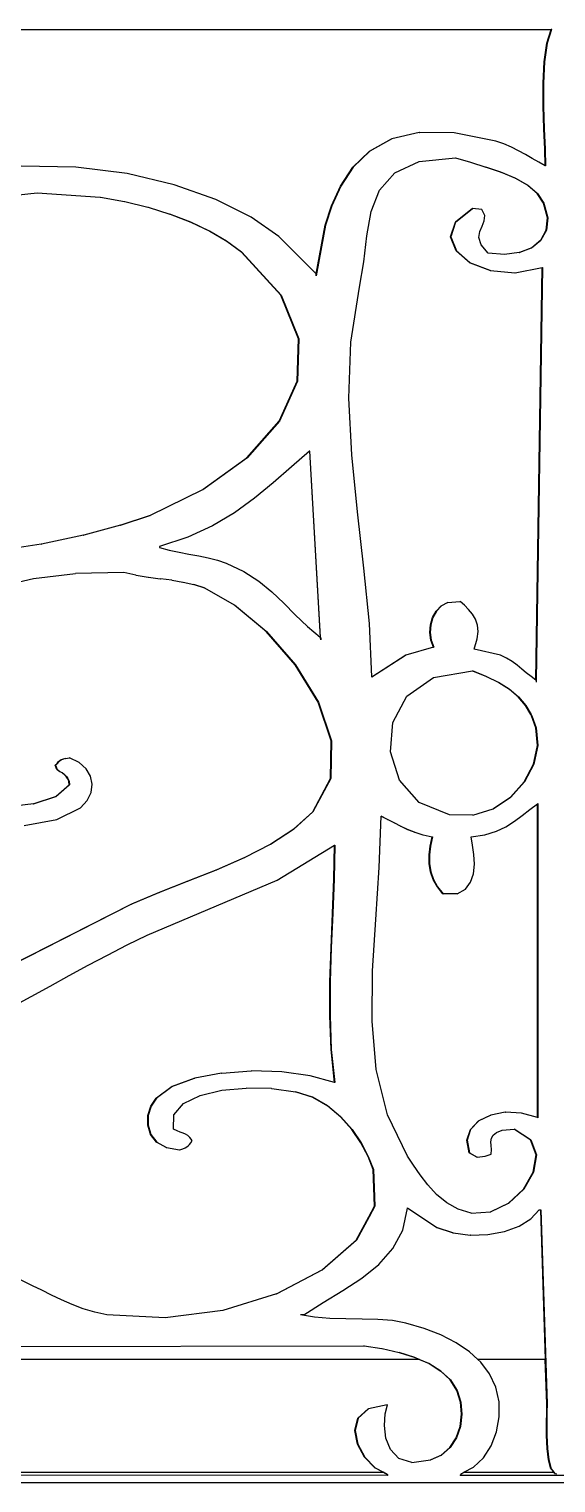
# Model space of a CAD drawing. Header units: inches. Extents: x 3672 to 10975, y -27382 to -746.
# Drawn here: x 4126.47 to 4134.9, y -26774.52 to -26751.26 of the extents above; entities that cross this region are included whole.
import ezdxf

# ---------------------------------------------------------------- set-up
doc = ezdxf.new("R2010")
doc.units = ezdxf.units.IN
doc.header["$LTSCALE"] = 17
doc.header["$MEASUREMENT"] = 0
doc.layers.add('25 BOT BAR', color=12, linetype='Continuous', lineweight=25)

# ---------------------------------------------------------------- blocks, each defined once
blk = doc.blocks.new('A$C99292ed1')
for p, q in [((52.972, 29.07), (62.818, 29.081)), ((62.816, 29.07), (62.818, 29.081)), ((62.818, 29.081), (62.823, 29.081)), ((62.823, 29.081), (62.82, 29.07)), ((52.972, 29.07), (62.816, 29.07)), ((62.745, 28.802), (62.816, 29.07)), ((62.82, 29.07), (62.75, 28.802)), ((62.816, 29.07), (62.82, 29.07)), ((62.704, 28.429), (62.745, 28.802)), ((62.75, 28.802), (62.709, 28.429)), ((62.745, 28.802), (62.75, 28.802)), ((62.688, 27.997), (62.704, 28.429)), ((62.709, 28.429), (62.693, 27.997)), ((62.704, 28.429), (62.709, 28.429)), ((62.688, 27.997), (62.693, 27.997)), ((62.689, 27.538), (62.688, 27.997)), ((62.693, 27.997), (62.694, 27.538)), ((62.7, 27.088), (62.689, 27.538)), ((62.689, 27.538), (62.694, 27.538)), ((62.694, 27.538), (62.705, 27.088)), ((60.705, 27.015), (60.266, 26.883)), ((60.705, 27.015), (60.71, 27.015)), ((61.261, 27.007), (60.71, 27.015)), ((61.93, 26.841), (61.261, 27.007)), ((62.7, 27.088), (62.705, 27.088)), ((62.713, 26.678), (62.7, 27.088)), ((62.705, 27.088), (62.717, 26.678)), ((59.911, 26.64), (60.261, 26.883)), ((60.266, 26.883), (59.916, 26.64)), ((60.261, 26.883), (60.266, 26.883)), ((62.059, 26.785), (61.93, 26.841)), ((62.179, 26.72), (62.059, 26.785)), ((59.643, 26.316), (59.911, 26.64)), ((59.916, 26.64), (59.647, 26.316)), ((59.911, 26.64), (59.916, 26.64)), ((62.293, 26.648), (62.179, 26.72)), ((62.402, 26.571), (62.293, 26.648)), ((62.509, 26.493), (62.402, 26.571)), ((62.713, 26.678), (62.717, 26.678)), ((62.719, 26.346), (62.713, 26.678)), ((62.717, 26.678), (62.724, 26.343)), ((55.209, 26.322), (54.334, 26.338)), ((56.032, 26.192), (55.209, 26.322)), ((59.443, 25.941), (59.643, 26.316)), ((59.647, 26.316), (59.448, 25.941)), ((59.643, 26.316), (59.647, 26.316)), ((60.312, 26.205), (60.703, 26.431)), ((60.703, 26.431), (61.286, 26.509)), ((61.286, 26.509), (61.522, 26.417)), ((61.522, 26.417), (61.527, 26.417)), ((61.527, 26.417), (61.77, 26.322)), ((61.77, 26.322), (61.775, 26.322)), ((62.012, 26.219), (61.77, 26.322)), ((61.775, 26.322), (62.017, 26.219)), ((62.616, 26.416), (62.509, 26.493)), ((62.719, 26.346), (62.616, 26.416)), ((62.724, 26.343), (62.719, 26.346)), ((56.785, 25.968), (56.032, 26.192)), ((60.07, 25.862), (60.312, 26.205)), ((62.012, 26.219), (62.017, 26.219)), ((62.238, 26.1), (62.012, 26.219)), ((62.017, 26.219), (62.243, 26.1)), ((62.238, 26.1), (62.243, 26.1)), ((62.434, 25.961), (62.238, 26.1)), ((62.243, 26.1), (62.439, 25.961)), ((57.453, 25.67), (56.785, 25.968)), ((59.299, 25.546), (59.443, 25.941)), ((59.448, 25.941), (59.304, 25.546)), ((59.443, 25.941), (59.448, 25.941)), ((59.935, 25.431), (60.07, 25.862)), ((62.434, 25.961), (62.439, 25.961)), ((62.591, 25.795), (62.434, 25.961)), ((62.439, 25.961), (62.595, 25.795)), ((54.247, 25.761), (54.59, 25.804)), ((54.59, 25.804), (55.602, 25.721)), ((55.602, 25.721), (55.607, 25.721)), ((55.607, 25.721), (55.99, 25.632)), ((55.99, 25.632), (55.995, 25.632)), ((55.995, 25.632), (56.363, 25.518)), ((58.016, 25.318), (57.453, 25.67)), ((62.591, 25.795), (62.595, 25.795)), ((62.694, 25.597), (62.591, 25.795)), ((62.595, 25.795), (62.699, 25.597)), ((62.694, 25.597), (62.699, 25.597)), ((62.755, 25.308), (62.694, 25.597)), ((62.699, 25.597), (62.76, 25.308)), ((56.363, 25.518), (56.368, 25.518)), ((56.368, 25.518), (56.717, 25.38)), ((56.717, 25.38), (56.722, 25.38)), ((57.048, 25.221), (56.717, 25.38)), ((56.722, 25.38), (57.053, 25.221)), ((59.198, 25.161), (59.299, 25.546)), ((59.304, 25.546), (59.203, 25.161)), ((59.299, 25.546), (59.304, 25.546)), ((59.865, 24.943), (59.935, 25.431)), ((61.283, 25.221), (61.554, 25.493)), ((61.558, 25.493), (61.287, 25.221)), ((61.554, 25.493), (61.558, 25.493)), ((61.707, 25.472), (61.558, 25.493)), ((61.753, 25.355), (61.707, 25.472)), ((57.048, 25.221), (57.053, 25.221)), ((57.351, 25.041), (57.048, 25.221)), ((57.053, 25.221), (57.356, 25.041)), ((58.459, 24.933), (58.016, 25.318)), ((59.203, 25.161), (59.054, 24.145)), ((59.054, 24.186), (59.198, 25.161)), ((59.198, 25.161), (59.203, 25.161)), ((61.206, 24.926), (61.283, 25.221)), ((61.287, 25.221), (61.211, 24.926)), ((61.283, 25.221), (61.287, 25.221)), ((61.672, 25.031), (61.709, 25.142)), ((61.709, 25.142), (61.745, 25.248)), ((61.745, 25.248), (61.753, 25.355)), ((62.736, 25.061), (62.755, 25.308)), ((62.76, 25.308), (62.741, 25.061)), ((62.755, 25.308), (62.76, 25.308)), ((57.351, 25.041), (57.356, 25.041)), ((57.623, 24.84), (57.351, 25.041)), ((57.356, 25.041), (57.628, 24.84)), ((59.054, 24.186), (58.459, 24.933)), ((59.817, 24.428), (59.865, 24.943)), ((61.206, 24.926), (61.211, 24.926)), ((61.294, 24.644), (61.206, 24.926)), ((61.211, 24.926), (61.299, 24.644)), ((61.658, 24.909), (61.672, 25.031)), ((61.695, 24.768), (61.658, 24.909)), ((62.647, 24.858), (62.736, 25.061)), ((62.741, 25.061), (62.652, 24.858)), ((62.736, 25.061), (62.741, 25.061)), ((57.623, 24.84), (57.628, 24.84)), ((57.859, 24.622), (57.623, 24.84)), ((57.628, 24.84), (57.864, 24.622)), ((61.806, 24.601), (61.695, 24.768)), ((62.302, 24.609), (62.499, 24.706)), ((62.504, 24.706), (62.307, 24.609)), ((62.499, 24.706), (62.647, 24.858)), ((62.499, 24.706), (62.504, 24.706)), ((62.652, 24.858), (62.504, 24.706)), ((62.647, 24.858), (62.652, 24.858)), ((57.859, 24.622), (57.864, 24.622)), ((58.489, 23.756), (57.859, 24.622)), ((57.864, 24.622), (58.494, 23.756)), ((59.748, 23.917), (59.817, 24.428)), ((61.294, 24.644), (61.299, 24.644)), ((61.515, 24.407), (61.294, 24.644)), ((61.299, 24.644), (61.52, 24.407)), ((62.071, 24.573), (61.806, 24.601)), ((62.302, 24.609), (62.071, 24.573)), ((62.302, 24.609), (62.307, 24.609)), ((61.515, 24.407), (61.52, 24.407)), ((61.839, 24.25), (61.515, 24.407)), ((61.52, 24.407), (61.843, 24.25)), ((61.839, 24.25), (61.843, 24.25)), ((61.843, 24.25), (62.234, 24.206)), ((62.235, 24.207), (62.234, 24.206)), ((62.235, 24.207), (62.238, 24.206)), ((62.238, 24.206), (62.67, 24.31)), ((62.57, 16.061), (62.67, 24.31)), ((62.674, 24.311), (62.575, 16.057)), ((62.67, 24.31), (62.674, 24.311)), ((59.054, 24.145), (59.054, 24.186)), ((58.489, 23.756), (58.494, 23.756)), ((58.773, 22.887), (58.489, 23.756)), ((58.494, 23.756), (58.778, 22.887)), ((59.61, 22.818), (59.748, 23.917)), ((58.751, 22.039), (58.773, 22.887)), ((58.778, 22.887), (58.756, 22.039)), ((58.773, 22.887), (58.778, 22.887)), ((59.579, 21.697), (59.61, 22.818)), ((58.462, 21.238), (58.751, 22.039)), ((58.756, 22.039), (58.467, 21.238)), ((58.751, 22.039), (58.756, 22.039)), ((59.625, 20.562), (59.579, 21.697)), ((57.947, 20.507), (58.462, 21.238)), ((58.467, 21.238), (57.952, 20.507)), ((58.462, 21.238), (58.467, 21.238)), ((57.245, 19.871), (57.947, 20.507)), ((57.952, 20.507), (57.25, 19.871)), ((57.947, 20.507), (57.952, 20.507)), ((58.95, 20.635), (58.661, 20.322)), ((58.955, 20.64), (58.95, 20.635)), ((58.95, 20.635), (59.121, 16.915)), ((59.126, 16.909), (58.955, 20.64)), ((59.715, 19.426), (59.625, 20.562)), ((58.661, 20.322), (58.37, 20.005)), ((56.396, 19.354), (57.245, 19.871)), ((57.25, 19.871), (56.401, 19.354)), ((57.245, 19.871), (57.25, 19.871)), ((58.37, 20.005), (58.07, 19.696)), ((58.07, 19.696), (57.75, 19.406)), ((55.928, 19.155), (56.396, 19.354)), ((56.401, 19.354), (55.933, 19.155)), ((56.396, 19.354), (56.401, 19.354)), ((57.75, 19.406), (57.398, 19.143)), ((59.819, 18.3), (59.715, 19.426)), ((55.928, 19.155), (55.341, 18.959)), ((55.928, 19.155), (55.933, 19.155)), ((57.398, 19.143), (57.002, 18.915)), ((55.336, 18.959), (54.66, 18.781)), ((55.336, 18.959), (55.341, 18.959)), ((57.002, 18.915), (56.549, 18.732)), ((54.655, 18.781), (53.925, 18.638)), ((54.655, 18.781), (54.66, 18.781)), ((56.549, 18.732), (56.549, 18.711)), ((56.549, 18.711), (56.706, 18.658)), ((56.706, 18.658), (56.863, 18.616)), ((56.863, 18.616), (57.021, 18.579)), ((57.021, 18.579), (57.177, 18.544)), ((57.177, 18.544), (57.329, 18.506)), ((57.329, 18.506), (57.476, 18.46)), ((57.476, 18.46), (57.616, 18.4)), ((57.616, 18.4), (57.901, 18.231)), ((54.532, 18.094), (55.203, 18.189)), ((55.979, 18.214), (55.203, 18.189)), ((56.172, 18.158), (55.979, 18.214)), ((56.172, 18.158), (56.177, 18.158)), ((56.177, 18.158), (56.367, 18.118)), ((57.901, 18.231), (58.141, 18.037)), ((59.907, 17.194), (59.819, 18.3)), ((53.959, 17.927), (54.532, 18.094)), ((56.367, 18.118), (56.372, 18.118)), ((56.372, 18.118), (56.558, 18.087)), ((56.558, 18.087), (56.563, 18.087)), ((56.745, 18.057), (56.563, 18.087)), ((56.745, 18.057), (56.75, 18.057)), ((56.75, 18.057), (56.925, 18.021)), ((56.925, 18.021), (56.93, 18.021)), ((56.93, 18.021), (57.099, 17.972)), ((57.264, 17.903), (57.099, 17.972)), ((57.099, 17.972), (57.104, 17.972)), ((57.104, 17.972), (57.269, 17.903)), ((58.141, 18.037), (58.349, 17.824)), ((57.264, 17.903), (57.269, 17.903)), ((57.749, 17.559), (57.264, 17.903)), ((57.269, 17.903), (57.754, 17.559)), ((58.349, 17.824), (58.538, 17.599)), ((58.254, 17.029), (57.749, 17.559)), ((57.749, 17.559), (57.754, 17.559)), ((57.754, 17.559), (58.259, 17.029)), ((58.538, 17.599), (58.722, 17.366)), ((60.975, 17.44), (61.055, 17.544)), ((61.06, 17.544), (60.979, 17.44)), ((61.055, 17.544), (61.157, 17.612)), ((61.055, 17.544), (61.06, 17.544)), ((61.162, 17.612), (61.06, 17.544)), ((61.157, 17.612), (61.162, 17.612)), ((61.162, 17.612), (61.355, 17.633)), ((61.355, 17.633), (61.36, 17.633)), ((61.429, 17.557), (61.36, 17.633)), ((61.495, 17.473), (61.429, 17.557)), ((61.555, 17.379), (61.495, 17.473)), ((58.722, 17.366), (58.915, 17.134)), ((60.884, 17.163), (60.917, 17.31)), ((60.922, 17.31), (60.889, 17.163)), ((60.917, 17.31), (60.975, 17.44)), ((60.917, 17.31), (60.922, 17.31)), ((60.979, 17.44), (60.922, 17.31)), ((60.975, 17.44), (60.979, 17.44)), ((61.604, 17.275), (61.555, 17.379)), ((61.636, 17.158), (61.604, 17.275)), ((58.254, 17.029), (58.259, 17.029)), ((58.72, 16.364), (58.254, 17.029)), ((58.259, 17.029), (58.725, 16.364)), ((58.915, 17.134), (59.121, 16.915)), ((59.947, 16.123), (59.907, 17.194)), ((60.875, 17.01), (60.884, 17.163)), ((60.875, 17.01), (60.88, 17.01)), ((60.891, 16.859), (60.875, 17.01)), ((60.889, 17.163), (60.88, 17.01)), ((60.88, 17.01), (60.896, 16.859)), ((60.884, 17.163), (60.889, 17.163)), ((61.633, 16.886), (61.647, 17.029)), ((61.647, 17.029), (61.636, 17.158)), ((59.121, 16.915), (59.126, 16.909)), ((59.126, 16.909), (59.128, 16.907)), ((59.126, 16.907), (59.126, 16.909)), ((59.126, 16.907), (59.128, 16.907)), ((59.128, 16.866), (59.126, 16.907)), ((59.128, 16.907), (59.128, 16.866)), ((60.891, 16.859), (60.896, 16.859)), ((60.934, 16.721), (60.891, 16.859)), ((60.896, 16.859), (60.939, 16.721)), ((61.583, 16.679), (61.633, 16.886)), ((60.492, 16.555), (59.947, 16.119)), ((59.947, 16.123), (60.487, 16.555)), ((60.487, 16.555), (60.492, 16.555)), ((60.934, 16.721), (60.492, 16.555)), ((60.934, 16.721), (60.939, 16.721)), ((62.005, 16.555), (61.583, 16.679)), ((62.103, 16.496), (62.005, 16.555)), ((58.72, 16.364), (58.725, 16.364)), ((59.087, 15.618), (58.72, 16.364)), ((58.725, 16.364), (59.091, 15.618)), ((62.19, 16.429), (62.103, 16.496)), ((62.269, 16.356), (62.19, 16.429)), ((62.343, 16.28), (62.269, 16.356)), ((59.947, 16.119), (59.947, 16.123)), ((60.506, 15.736), (60.93, 16.11)), ((60.93, 16.11), (61.555, 16.243)), ((61.555, 16.243), (61.558, 16.244)), ((61.777, 16.129), (61.555, 16.243)), ((61.558, 16.244), (61.781, 16.129)), ((61.973, 16.008), (61.777, 16.129)), ((61.777, 16.129), (61.781, 16.129)), ((61.781, 16.129), (61.978, 16.008)), ((62.417, 16.203), (62.343, 16.28)), ((62.493, 16.128), (62.417, 16.203)), ((62.57, 16.061), (62.493, 16.128)), ((62.575, 16.057), (62.57, 16.061)), ((62.575, 16.057), (62.575, 16.015)), ((61.973, 16.008), (61.978, 16.008)), ((62.143, 15.875), (61.973, 16.008)), ((61.978, 16.008), (62.148, 15.875)), ((62.287, 15.724), (62.143, 15.875)), ((62.143, 15.875), (62.148, 15.875)), ((62.148, 15.875), (62.292, 15.724)), ((59.087, 15.618), (59.091, 15.618)), ((59.295, 14.843), (59.087, 15.618)), ((59.091, 15.618), (59.3, 14.843)), ((60.28, 15.211), (60.506, 15.736)), ((62.287, 15.724), (62.292, 15.724)), ((62.406, 15.549), (62.287, 15.724)), ((62.292, 15.724), (62.411, 15.549)), ((62.406, 15.549), (62.411, 15.549)), ((62.488, 15.371), (62.406, 15.549)), ((62.411, 15.549), (62.493, 15.371)), ((62.5, 15.344), (62.488, 15.371)), ((62.493, 15.371), (62.488, 15.371)), ((62.493, 15.371), (62.505, 15.344)), ((60.243, 14.623), (60.28, 15.211)), ((62.57, 15.103), (62.5, 15.344)), ((62.5, 15.344), (62.505, 15.344)), ((62.505, 15.344), (62.575, 15.103)), ((62.57, 15.103), (62.575, 15.103)), ((62.596, 14.748), (62.57, 15.103)), ((62.575, 15.103), (62.601, 14.748)), ((59.286, 14.094), (59.295, 14.843)), ((59.3, 14.843), (59.291, 14.094)), ((59.295, 14.843), (59.3, 14.843)), ((62.531, 14.38), (62.596, 14.748)), ((62.601, 14.748), (62.536, 14.38)), ((62.596, 14.748), (62.601, 14.748)), ((54.931, 14.421), (54.951, 14.444)), ((54.956, 14.444), (54.936, 14.421)), ((54.951, 14.444), (54.974, 14.463)), ((54.951, 14.444), (54.956, 14.444)), ((54.978, 14.463), (54.956, 14.444)), ((54.974, 14.463), (55.004, 14.478)), ((54.974, 14.463), (54.978, 14.463)), ((55.009, 14.478), (54.978, 14.463)), ((55.004, 14.478), (55.009, 14.478)), ((55.047, 14.49), (55.009, 14.478)), ((55.047, 14.49), (55.052, 14.49)), ((55.052, 14.49), (55.106, 14.502)), ((55.106, 14.502), (55.108, 14.501)), ((55.108, 14.501), (55.111, 14.502)), ((55.265, 14.41), (55.111, 14.502)), ((60.387, 14.06), (60.243, 14.623)), ((54.883, 14.356), (54.91, 14.392)), ((54.908, 14.273), (54.883, 14.356)), ((54.883, 14.356), (54.888, 14.356)), ((54.915, 14.392), (54.888, 14.356)), ((54.888, 14.356), (54.913, 14.273)), ((54.952, 14.234), (54.908, 14.273)), ((54.908, 14.273), (54.913, 14.273)), ((54.91, 14.392), (54.931, 14.421)), ((54.91, 14.392), (54.915, 14.392)), ((54.913, 14.273), (54.957, 14.234)), ((54.936, 14.421), (54.915, 14.392)), ((54.931, 14.421), (54.936, 14.421)), ((54.992, 14.201), (54.952, 14.234)), ((54.952, 14.234), (54.957, 14.234)), ((54.957, 14.234), (54.997, 14.201)), ((55.027, 14.169), (54.992, 14.201)), ((54.992, 14.201), (54.997, 14.201)), ((54.997, 14.201), (55.032, 14.169)), ((55.378, 14.285), (55.265, 14.41)), ((55.448, 14.137), (55.378, 14.285)), ((62.385, 14.026), (62.531, 14.38)), ((62.536, 14.38), (62.389, 14.026)), ((62.531, 14.38), (62.536, 14.38)), ((54.892, 13.734), (55.106, 13.962)), ((55.111, 13.962), (54.897, 13.734)), ((55.027, 14.169), (55.032, 14.169)), ((55.057, 14.134), (55.027, 14.169)), ((55.032, 14.169), (55.062, 14.134)), ((55.057, 14.134), (55.062, 14.134)), ((55.08, 14.091), (55.057, 14.134)), ((55.062, 14.134), (55.085, 14.091)), ((55.08, 14.091), (55.085, 14.091)), ((55.097, 14.036), (55.08, 14.091)), ((55.085, 14.091), (55.102, 14.036)), ((55.097, 14.036), (55.102, 14.036)), ((55.106, 13.962), (55.097, 14.036)), ((55.102, 14.036), (55.111, 13.962)), ((55.106, 13.962), (55.111, 13.962)), ((55.474, 13.976), (55.448, 14.137)), ((55.457, 13.811), (55.474, 13.976)), ((59, 13.423), (59.286, 14.094)), ((59.291, 14.094), (59.004, 13.423)), ((59.286, 14.094), (59.291, 14.094)), ((60.704, 13.61), (60.387, 14.06)), ((62.166, 13.718), (62.385, 14.026)), ((62.389, 14.026), (62.171, 13.718)), ((62.385, 14.026), (62.389, 14.026)), ((54.532, 13.587), (54.892, 13.734)), ((54.897, 13.734), (54.537, 13.587)), ((54.892, 13.734), (54.897, 13.734)), ((55.394, 13.651), (55.457, 13.811)), ((54.532, 13.587), (54.09, 13.518)), ((54.532, 13.587), (54.537, 13.587)), ((54.905, 13.273), (55.285, 13.506)), ((55.285, 13.506), (55.394, 13.651)), ((61.187, 13.361), (60.704, 13.61)), ((61.887, 13.484), (62.166, 13.718)), ((62.171, 13.718), (61.891, 13.484)), ((62.166, 13.718), (62.171, 13.718)), ((62.471, 13.473), (62.595, 13.585)), ((62.595, 13.585), (62.6, 13.589)), ((62.595, 7.307), (62.595, 13.585)), ((62.6, 13.589), (62.6, 7.305)), ((54.385, 13.151), (54.905, 13.273)), ((58.695, 13.079), (59, 13.423)), ((59.004, 13.423), (58.7, 13.079)), ((59, 13.423), (59.004, 13.423)), ((60.066, 12.311), (60.095, 13.337)), ((60.095, 13.34), (60.203, 13.27)), ((60.095, 13.337), (60.095, 13.34)), ((60.198, 13.27), (60.095, 13.337)), ((60.198, 13.27), (60.203, 13.27)), ((60.302, 13.201), (60.198, 13.27)), ((60.203, 13.27), (60.307, 13.201)), ((61.56, 13.355), (61.187, 13.361)), ((61.56, 13.355), (61.887, 13.484)), ((61.887, 13.484), (61.891, 13.484)), ((62.226, 13.235), (62.349, 13.353)), ((62.349, 13.353), (62.471, 13.473)), ((58.326, 12.778), (58.695, 13.079)), ((58.7, 13.079), (58.331, 12.778)), ((58.695, 13.079), (58.7, 13.079)), ((60.302, 13.201), (60.307, 13.201)), ((60.406, 13.135), (60.302, 13.201)), ((60.307, 13.201), (60.411, 13.135)), ((60.406, 13.135), (60.411, 13.135)), ((60.514, 13.072), (60.406, 13.135)), ((60.411, 13.135), (60.519, 13.072)), ((60.514, 13.072), (60.519, 13.072)), ((60.631, 13.015), (60.514, 13.072)), ((60.519, 13.072), (60.636, 13.015)), ((61.755, 12.965), (61.939, 13.035)), ((61.939, 13.035), (62.092, 13.127)), ((62.092, 13.127), (62.226, 13.235)), ((60.631, 13.015), (60.636, 13.015)), ((60.636, 13.015), (60.761, 12.966)), ((60.761, 12.966), (60.766, 12.966)), ((60.766, 12.966), (60.909, 12.925)), ((60.878, 12.74), (60.909, 12.925)), ((60.914, 12.925), (60.883, 12.74)), ((60.909, 12.925), (60.914, 12.925)), ((61.534, 12.925), (61.755, 12.965)), ((61.559, 12.756), (61.534, 12.925)), ((57.909, 12.509), (58.326, 12.778)), ((58.331, 12.778), (57.914, 12.509)), ((58.326, 12.778), (58.331, 12.778)), ((58.434, 12.054), (59.347, 12.756)), ((59.337, 12.079), (59.347, 12.756)), ((59.352, 12.759), (59.342, 12.079)), ((59.347, 12.756), (59.352, 12.759)), ((60.863, 12.561), (60.878, 12.74)), ((60.883, 12.74), (60.868, 12.561)), ((60.878, 12.74), (60.883, 12.74)), ((61.579, 12.568), (61.559, 12.756)), ((61.586, 12.375), (61.579, 12.568)), ((57.461, 12.265), (57.909, 12.509)), ((57.914, 12.509), (57.466, 12.265)), ((57.909, 12.509), (57.914, 12.509)), ((60.863, 12.561), (60.868, 12.561)), ((60.865, 12.388), (60.863, 12.561)), ((60.865, 12.388), (60.87, 12.388)), ((60.887, 12.224), (60.865, 12.388)), ((60.868, 12.561), (60.87, 12.388)), ((60.87, 12.388), (60.892, 12.224)), ((61.571, 12.187), (61.586, 12.375)), ((56.999, 12.034), (57.461, 12.265)), ((57.466, 12.265), (57.004, 12.034)), ((57.461, 12.265), (57.466, 12.265)), ((60.009, 11.273), (60.066, 12.311)), ((60.887, 12.224), (60.892, 12.224)), ((60.929, 12.068), (60.887, 12.224)), ((60.892, 12.224), (60.934, 12.068)), ((61.526, 12.019), (61.571, 12.187)), ((56.351, 10.955), (58.434, 12.054)), ((56.539, 11.808), (56.999, 12.034)), ((57.004, 12.034), (56.544, 11.808)), ((56.999, 12.034), (57.004, 12.034)), ((59.317, 11.394), (59.337, 12.079)), ((59.342, 12.079), (59.321, 11.394)), ((59.337, 12.079), (59.342, 12.079)), ((60.929, 12.068), (60.934, 12.068)), ((60.994, 11.921), (60.929, 12.068)), ((60.934, 12.068), (60.999, 11.921)), ((60.994, 11.921), (60.999, 11.921)), ((61.083, 11.785), (60.994, 11.921)), ((60.999, 11.921), (61.087, 11.785)), ((61.311, 11.785), (61.442, 11.88)), ((61.442, 11.88), (61.526, 12.019)), ((56.098, 11.577), (56.539, 11.808)), ((56.544, 11.808), (56.103, 11.577)), ((56.539, 11.808), (56.544, 11.808)), ((61.083, 11.785), (61.087, 11.785)), ((61.311, 11.785), (61.087, 11.785)), ((56.103, 11.577), (54.144, 10.333)), ((54.144, 10.336), (56.098, 11.577)), ((56.098, 11.577), (56.103, 11.577)), ((59.293, 10.707), (59.317, 11.394)), ((59.321, 11.394), (59.298, 10.707)), ((59.317, 11.394), (59.321, 11.394)), ((59.959, 10.241), (60.009, 11.273)), ((56.031, 10.761), (56.351, 10.955)), ((55.717, 10.56), (56.031, 10.761)), ((59.275, 10.022), (59.293, 10.707)), ((59.298, 10.707), (59.28, 10.022)), ((59.293, 10.707), (59.298, 10.707)), ((55.409, 10.355), (55.717, 10.56)), ((55.104, 10.147), (55.409, 10.355)), ((59.95, 9.235), (59.959, 10.241)), ((54.801, 9.938), (55.104, 10.147)), ((59.273, 9.342), (59.275, 10.022)), ((59.275, 10.022), (59.28, 10.022)), ((59.28, 10.022), (59.277, 9.342)), ((54.498, 9.73), (54.801, 9.938)), ((54.194, 9.524), (54.498, 9.73)), ((59.293, 8.67), (59.273, 9.342)), ((59.273, 9.342), (59.277, 9.342)), ((59.277, 9.342), (59.298, 8.67)), ((60.018, 8.27), (59.95, 9.235)), ((59.293, 8.67), (59.298, 8.67)), ((59.347, 8.012), (59.293, 8.67)), ((59.298, 8.67), (59.352, 8.01)), ((57.542, 8.198), (57.112, 8.094)), ((57.542, 8.198), (57.547, 8.198)), ((57.547, 8.198), (58.018, 8.241)), ((58.018, 8.241), (58.021, 8.241)), ((58.023, 8.241), (58.021, 8.241)), ((58.505, 8.224), (58.023, 8.241)), ((58.959, 8.146), (58.505, 8.224)), ((59.347, 8.012), (58.959, 8.146)), ((60.195, 7.365), (60.018, 8.27)), ((56.495, 7.699), (56.747, 7.928)), ((56.752, 7.928), (56.5, 7.699)), ((56.747, 7.928), (57.107, 8.094)), ((56.747, 7.928), (56.752, 7.928)), ((57.112, 8.094), (56.752, 7.928)), ((57.107, 8.094), (57.112, 8.094)), ((59.352, 8.01), (59.347, 8.012)), ((56.409, 7.535), (56.495, 7.699)), ((56.5, 7.699), (56.414, 7.535)), ((56.495, 7.699), (56.5, 7.699)), ((56.934, 7.59), (57.2, 7.752)), ((57.2, 7.752), (57.545, 7.855)), ((57.545, 7.855), (57.938, 7.899)), ((58.339, 7.888), (57.938, 7.899)), ((58.339, 7.888), (58.344, 7.888)), ((58.344, 7.888), (58.727, 7.824)), ((58.727, 7.824), (58.732, 7.824)), ((58.997, 7.716), (58.727, 7.824)), ((58.732, 7.824), (59.002, 7.716)), ((58.997, 7.716), (59.002, 7.716)), ((59.237, 7.544), (58.997, 7.716)), ((59.002, 7.716), (59.242, 7.544)), ((56.363, 7.347), (56.409, 7.535)), ((56.414, 7.535), (56.368, 7.347)), ((56.409, 7.535), (56.414, 7.535)), ((56.78, 7.366), (56.934, 7.59)), ((59.237, 7.544), (59.242, 7.544)), ((59.446, 7.324), (59.237, 7.544)), ((59.242, 7.544), (59.451, 7.324)), ((56.361, 7.154), (56.363, 7.347)), ((56.363, 7.347), (56.368, 7.347)), ((56.368, 7.347), (56.366, 7.154)), ((56.773, 7.077), (56.78, 7.366)), ((59.446, 7.324), (59.451, 7.324)), ((59.624, 7.071), (59.446, 7.324)), ((59.451, 7.324), (59.629, 7.071)), ((60.517, 6.538), (60.195, 7.365)), ((61.522, 7.071), (61.654, 7.242)), ((61.659, 7.242), (61.526, 7.071)), ((61.654, 7.242), (61.845, 7.359)), ((61.654, 7.242), (61.659, 7.242)), ((61.85, 7.359), (61.659, 7.242)), ((61.845, 7.359), (61.85, 7.359)), ((62.077, 7.415), (61.85, 7.359)), ((62.077, 7.415), (62.082, 7.415)), ((62.338, 7.399), (62.082, 7.415)), ((62.595, 7.307), (62.338, 7.399)), ((62.6, 7.305), (62.595, 7.307)), ((56.361, 7.154), (56.366, 7.154)), ((56.401, 6.996), (56.361, 7.154)), ((56.366, 7.154), (56.406, 6.994)), ((56.407, 6.971), (56.401, 6.996)), ((56.406, 6.994), (56.401, 6.996)), ((56.406, 6.994), (56.412, 6.971)), ((56.831, 7.043), (56.773, 7.077)), ((56.881, 7.018), (56.831, 7.043)), ((56.926, 6.998), (56.881, 7.018)), ((56.965, 6.976), (56.926, 6.998)), ((59.624, 7.071), (59.629, 7.071)), ((59.77, 6.801), (59.624, 7.071)), ((59.629, 7.071), (59.775, 6.801)), ((61.466, 6.854), (61.522, 7.071)), ((61.526, 7.071), (61.471, 6.854)), ((61.522, 7.071), (61.526, 7.071)), ((61.885, 6.956), (61.939, 7.01)), ((61.939, 7.01), (62.03, 7.056)), ((62.03, 7.056), (62.223, 7.077)), ((62.483, 6.863), (62.223, 7.077)), ((62.223, 7.077), (62.228, 7.077)), ((62.228, 7.077), (62.488, 6.863)), ((56.407, 6.971), (56.412, 6.971)), ((56.504, 6.817), (56.407, 6.971)), ((56.412, 6.971), (56.509, 6.817)), ((56.504, 6.817), (56.509, 6.817)), ((56.656, 6.709), (56.504, 6.817)), ((56.509, 6.817), (56.661, 6.709)), ((57.001, 6.947), (56.965, 6.976)), ((57.036, 6.907), (57.001, 6.947)), ((57.01, 6.745), (57.029, 6.772)), ((57.029, 6.772), (57.049, 6.806)), ((57.07, 6.849), (57.036, 6.907)), ((57.049, 6.806), (57.07, 6.849)), ((59.77, 6.801), (59.775, 6.801)), ((59.885, 6.528), (59.77, 6.801)), ((59.775, 6.801), (59.889, 6.528)), ((61.466, 6.854), (61.471, 6.854)), ((61.504, 6.6), (61.466, 6.854)), ((61.471, 6.854), (61.509, 6.6)), ((61.852, 6.826), (61.859, 6.894)), ((61.855, 6.75), (61.852, 6.826)), ((61.859, 6.668), (61.855, 6.75)), ((61.859, 6.894), (61.885, 6.956)), ((62.483, 6.863), (62.488, 6.863)), ((62.576, 6.56), (62.483, 6.863)), ((62.488, 6.863), (62.581, 6.56)), ((56.656, 6.709), (56.661, 6.709)), ((56.661, 6.709), (56.867, 6.662)), ((56.869, 6.663), (56.867, 6.662)), ((56.869, 6.663), (56.872, 6.662)), ((56.872, 6.662), (56.921, 6.683)), ((56.921, 6.683), (56.958, 6.702)), ((56.958, 6.702), (56.987, 6.722)), ((56.987, 6.722), (57.01, 6.745)), ((59.885, 6.528), (59.889, 6.528)), ((59.967, 6.268), (59.885, 6.528)), ((59.889, 6.528), (59.971, 6.268)), ((60.61, 6.359), (60.517, 6.538)), ((61.504, 6.6), (61.509, 6.6)), ((61.628, 6.517), (61.504, 6.6)), ((61.509, 6.6), (61.632, 6.518)), ((61.632, 6.518), (61.628, 6.517)), ((61.628, 6.517), (61.633, 6.517)), ((61.632, 6.518), (61.633, 6.517)), ((61.633, 6.517), (61.757, 6.538)), ((61.757, 6.538), (61.856, 6.579)), ((61.856, 6.579), (61.859, 6.668)), ((62.529, 6.216), (62.576, 6.56)), ((62.581, 6.56), (62.534, 6.216)), ((62.576, 6.56), (62.581, 6.56)), ((60.717, 6.162), (60.61, 6.359)), ((59.967, 6.268), (59.971, 6.268)), ((59.988, 5.537), (59.967, 6.268)), ((59.971, 6.268), (59.993, 5.537)), ((60.841, 5.961), (60.717, 6.162)), ((62.373, 5.879), (62.529, 6.216)), ((62.534, 6.216), (62.377, 5.879)), ((62.529, 6.216), (62.534, 6.216)), ((60.983, 5.771), (60.841, 5.961)), ((62.134, 5.598), (62.373, 5.879)), ((62.377, 5.879), (62.139, 5.598)), ((62.373, 5.879), (62.377, 5.879)), ((61.145, 5.604), (60.983, 5.771)), ((61.328, 5.475), (61.145, 5.604)), ((61.844, 5.422), (62.134, 5.598)), ((62.139, 5.598), (61.848, 5.422)), ((62.134, 5.598), (62.139, 5.598)), ((59.897, 5.323), (59.988, 5.537)), ((59.993, 5.537), (59.901, 5.321)), ((59.988, 5.537), (59.993, 5.537)), ((60.44, 5.058), (60.516, 5.498)), ((60.516, 5.498), (60.517, 5.501)), ((60.983, 5.107), (60.516, 5.498)), ((60.517, 5.501), (60.988, 5.107)), ((61.534, 5.397), (61.328, 5.475)), ((61.534, 5.397), (61.844, 5.422)), ((61.844, 5.422), (61.848, 5.422)), ((62.492, 5.282), (62.625, 5.46)), ((62.625, 5.46), (62.645, 5.46)), ((62.645, 5.46), (62.65, 5.46)), ((62.645, 5.46), (62.721, 2.472)), ((62.65, 5.46), (62.749, 1.581)), ((59.697, 4.856), (59.897, 5.323)), ((59.901, 5.321), (59.701, 4.856)), ((59.901, 5.321), (59.897, 5.323)), ((62.067, 5.031), (62.301, 5.137)), ((62.301, 5.137), (62.492, 5.282)), ((60.281, 4.687), (60.44, 5.058)), ((60.983, 5.107), (60.988, 5.107)), ((61.244, 5.002), (60.983, 5.107)), ((60.988, 5.107), (61.249, 5.002)), ((61.244, 5.002), (61.249, 5.002)), ((61.249, 5.002), (61.521, 4.958)), ((61.524, 4.958), (61.521, 4.958)), ((61.524, 4.958), (61.525, 4.958)), ((61.525, 4.958), (61.803, 4.969)), ((61.803, 4.969), (62.067, 5.031)), ((59.154, 4.26), (59.697, 4.856)), ((59.701, 4.856), (59.159, 4.26)), ((59.697, 4.856), (59.701, 4.856)), ((60.057, 4.372), (60.281, 4.687)), ((54.516, 3.946), (54.032, 4.248)), ((58.421, 3.781), (59.154, 4.26)), ((59.159, 4.26), (58.426, 3.781)), ((59.154, 4.26), (59.159, 4.26)), ((59.785, 4.099), (60.057, 4.372)), ((59.483, 3.85), (59.785, 4.099)), ((54.666, 3.854), (54.516, 3.946)), ((54.821, 3.757), (54.666, 3.854)), ((54.983, 3.66), (54.821, 3.757)), ((58.421, 3.781), (57.565, 3.45)), ((58.421, 3.781), (58.426, 3.781)), ((59.167, 3.611), (59.483, 3.85)), ((55.152, 3.568), (54.983, 3.66)), ((55.328, 3.485), (55.152, 3.568)), ((58.856, 3.365), (59.167, 3.611)), ((55.513, 3.415), (55.328, 3.485)), ((55.706, 3.365), (55.513, 3.415)), ((56.638, 3.301), (55.706, 3.365)), ((57.561, 3.45), (56.638, 3.301)), ((57.561, 3.45), (57.565, 3.45)), ((59.029, 3.315), (58.806, 3.365)), ((58.856, 3.365), (58.806, 3.365)), ((59.273, 3.291), (59.029, 3.315)), ((59.53, 3.282), (59.273, 3.291)), ((59.789, 3.279), (59.53, 3.282)), ((60.042, 3.271), (59.789, 3.279)), ((60.279, 3.248), (60.042, 3.271)), ((60.492, 3.199), (60.279, 3.248)), ((60.783, 3.091), (60.492, 3.199)), ((61.052, 2.96), (60.783, 3.091)), ((61.296, 2.806), (61.052, 2.96)), ((61.51, 2.626), (61.296, 2.806)), ((49.16, 2.722), (59.818, 2.743)), ((59.823, 2.743), (59.818, 2.743)), ((59.823, 2.743), (60.107, 2.688)), ((60.107, 2.688), (60.112, 2.688)), ((60.112, 2.688), (60.381, 2.611)), ((60.381, 2.611), (60.386, 2.611)), ((60.633, 2.512), (60.381, 2.611)), ((60.386, 2.611), (60.637, 2.512)), ((61.643, 2.472), (61.51, 2.626)), ((60.705, 2.472), (45.762, 2.472)), ((60.633, 2.512), (60.637, 2.512)), ((60.705, 2.472), (60.633, 2.512)), ((60.637, 2.512), (60.709, 2.472)), ((60.709, 2.472), (60.705, 2.472)), ((60.857, 2.389), (60.705, 2.472)), ((60.709, 2.472), (60.861, 2.389)), ((60.857, 2.389), (60.861, 2.389)), ((61.048, 2.238), (60.857, 2.389)), ((60.861, 2.389), (61.052, 2.238)), ((62.721, 2.472), (61.643, 2.472)), ((61.689, 2.419), (61.643, 2.472)), ((61.831, 2.182), (61.689, 2.419)), ((62.744, 1.581), (62.721, 2.472)), ((61.048, 2.238), (61.052, 2.238)), ((61.199, 2.06), (61.048, 2.238)), ((61.052, 2.238), (61.204, 2.06)), ((61.93, 1.913), (61.831, 2.182)), ((61.199, 2.06), (61.204, 2.06)), ((61.306, 1.851), (61.199, 2.06)), ((61.204, 2.06), (61.311, 1.851)), ((61.981, 1.623), (61.93, 1.913)), ((61.306, 1.851), (61.311, 1.851)), ((61.365, 1.619), (61.306, 1.851)), ((61.311, 1.851), (61.37, 1.619)), ((59.723, 1.299), (59.888, 1.481)), ((59.893, 1.481), (59.728, 1.299)), ((59.888, 1.481), (59.893, 1.481)), ((60.19, 1.561), (59.893, 1.481)), ((60.16, 1.383), (60.195, 1.561)), ((60.19, 1.561), (60.19, 1.559)), ((60.19, 1.561), (60.195, 1.561)), ((61.365, 1.619), (61.37, 1.619)), ((61.382, 1.374), (61.365, 1.619)), ((61.37, 1.619), (61.387, 1.374)), ((61.983, 1.321), (61.981, 1.623)), ((62.74, 1.198), (62.743, 1.419)), ((62.743, 1.419), (62.744, 1.581)), ((62.743, 1.419), (62.747, 1.419)), ((62.744, 1.581), (62.749, 1.581)), ((62.747, 1.419), (62.745, 1.198)), ((62.749, 1.581), (62.747, 1.419)), ((59.672, 1.052), (59.723, 1.299)), ((59.728, 1.299), (59.677, 1.052)), ((59.723, 1.299), (59.728, 1.299)), ((60.148, 1.15), (60.16, 1.383)), ((61.359, 1.131), (61.382, 1.374)), ((61.387, 1.374), (61.364, 1.131)), ((61.382, 1.374), (61.387, 1.374)), ((61.94, 1.022), (61.983, 1.321)), ((62.741, 0.946), (62.74, 1.198)), ((62.74, 1.198), (62.745, 1.198)), ((62.745, 1.198), (62.746, 0.946)), ((59.672, 1.052), (59.677, 1.052)), ((59.715, 0.779), (59.672, 1.052)), ((59.677, 1.052), (59.72, 0.779)), ((60.171, 0.899), (60.148, 1.15)), ((61.296, 0.904), (61.359, 1.131)), ((61.364, 1.131), (61.301, 0.904)), ((61.359, 1.131), (61.364, 1.131)), ((61.856, 0.744), (61.94, 1.022)), ((62.741, 0.946), (62.746, 0.946)), ((62.75, 0.69), (62.741, 0.946)), ((62.746, 0.946), (62.754, 0.69)), ((59.715, 0.779), (59.72, 0.779)), ((59.83, 0.516), (59.715, 0.779)), ((59.72, 0.779), (59.835, 0.516)), ((60.243, 0.667), (60.171, 0.899)), ((61.057, 0.555), (61.195, 0.707)), ((61.2, 0.707), (61.062, 0.555)), ((61.195, 0.707), (61.296, 0.904)), ((61.195, 0.707), (61.2, 0.707)), ((61.301, 0.904), (61.2, 0.707)), ((61.296, 0.904), (61.301, 0.904)), ((61.733, 0.503), (61.856, 0.744)), ((59.83, 0.516), (59.835, 0.516)), ((59.995, 0.301), (59.83, 0.516)), ((59.835, 0.516), (60, 0.301)), ((60.377, 0.492), (60.243, 0.667)), ((60.588, 0.411), (60.377, 0.492)), ((60.884, 0.462), (61.057, 0.555)), ((61.062, 0.555), (60.889, 0.462)), ((61.057, 0.555), (61.062, 0.555)), ((61.575, 0.313), (61.733, 0.503)), ((62.771, 0.461), (62.75, 0.69)), ((62.75, 0.69), (62.754, 0.69)), ((62.754, 0.69), (62.776, 0.461)), ((59.995, 0.301), (60, 0.301)), ((60.127, 0.213), (59.995, 0.301)), ((60, 0.301), (60.132, 0.213)), ((60.588, 0.411), (60.884, 0.462)), ((60.884, 0.462), (60.889, 0.462)), ((61.417, 0.213), (61.575, 0.313)), ((62.771, 0.461), (62.776, 0.461)), ((62.809, 0.285), (62.771, 0.461)), ((62.776, 0.461), (62.814, 0.285)), ((62.809, 0.285), (62.814, 0.285)), ((62.855, 0.213), (62.809, 0.285)), ((62.814, 0.285), (62.86, 0.213)), ((73.436, 0), (39.216, 0)), ((60.19, 0.15), (41.944, 0.171)), ((45.762, 0.213), (60.127, 0.213)), ((60.19, 0.171), (60.127, 0.213)), ((60.127, 0.213), (60.132, 0.213)), ((60.132, 0.213), (60.195, 0.171)), ((60.19, 0.171), (60.195, 0.171)), ((60.19, 0.15), (60.19, 0.171)), ((60.195, 0.15), (60.19, 0.15)), ((60.195, 0.171), (60.195, 0.15)), ((61.36, 0.15), (61.385, 0.192)), ((65.348, 0.15), (61.36, 0.15)), ((61.385, 0.192), (61.417, 0.213)), ((61.417, 0.213), (62.855, 0.213)), ((62.855, 0.213), (62.86, 0.213)), ((62.868, 0.192), (62.855, 0.213)), ((62.86, 0.213), (62.873, 0.192)), ((62.868, 0.192), (62.873, 0.192)), ((62.873, 0.192), (62.908, 0.18))]:
    blk.add_line(p, q)
at = {"layer": '25 BOT BAR'}
blk.add_line((148.015, 0), (0.015, 0), dxfattribs=at)

msp = doc.modelspace()

# ---------------------------------------------------------------- block references
at = {"layer": '25 BOT BAR', "yscale": 0.8}
msp.add_blockref('A$C99292ed1', (4072.01, -26774.524), dxfattribs=at)

doc.saveas('drawing.dxf')
